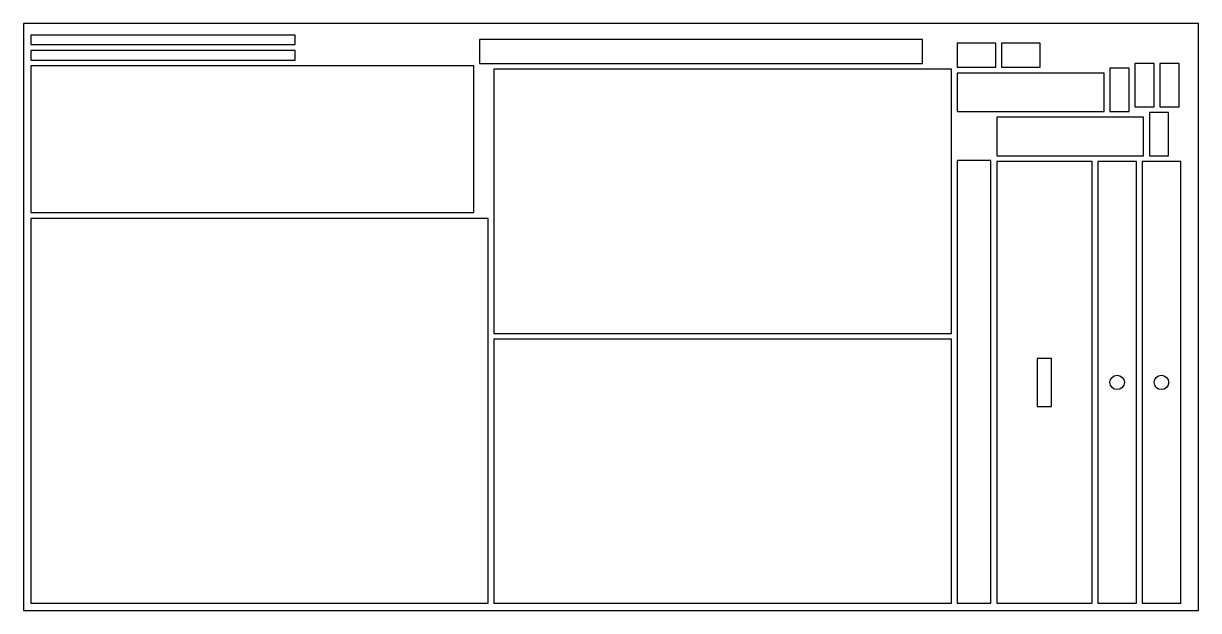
# Model space of a CAD drawing. Header units: millimetres. Extents: x 0 to 2440, y 0 to 1220.
import ezdxf

# ---------------------------------------------------------------- set-up
doc = ezdxf.new("R2010")
doc.units = ezdxf.units.MM

msp = doc.modelspace()

# ---------------------------------------------------------------- linework, layer by layer
at = {"layer": 'CUT'}
for p, q in [((564, 1196), (15, 1196)), ((15, 1196), (15, 1176)), ((564, 1176), (564, 1196)), ((15, 1176), (564, 1176)), ((1867, 1187), (947, 1187)), ((947, 1187), (947, 1137)), ((1867, 1137), (1867, 1187)), ((2019, 1179), (1939, 1179)), ((1939, 1179), (1939, 1129)), ((2019, 1129), (2019, 1179)), ((2111, 1179), (2031, 1179)), ((2031, 1179), (2031, 1129)), ((2111, 1129), (2111, 1179)), ((564, 1164), (15, 1164)), ((15, 1164), (15, 1144)), ((564, 1144), (564, 1164)), ((15, 1144), (564, 1144)), ((935, 1132), (15, 1132)), ((15, 1132), (15, 827)), ((935, 827), (935, 1132)), ((947, 1137), (1867, 1137)), ((1927, 1125), (977, 1125)), ((977, 1125), (977, 576)), ((1927, 576), (1927, 1125)), ((1939, 1129), (2019, 1129)), ((2031, 1129), (2111, 1129)), ((2296, 1127), (2256, 1127)), ((2256, 1127), (2256, 1037)), ((2296, 1037), (2296, 1127)), ((2348, 1137), (2308, 1137)), ((2308, 1137), (2308, 1047)), ((2348, 1047), (2348, 1137)), ((2400, 1137), (2360, 1137)), ((2360, 1137), (2360, 1047)), ((2400, 1047), (2400, 1137)), ((2244, 1117), (1939, 1117)), ((1939, 1117), (1939, 1037)), ((2244, 1037), (2244, 1117)), ((1939, 1037), (2244, 1037)), ((2326, 1025), (2021, 1025)), ((2021, 1025), (2021, 945)), ((2256, 1037), (2296, 1037)), ((2308, 1047), (2348, 1047)), ((2326, 945), (2326, 1025)), ((2378, 1035), (2338, 1035)), ((2338, 1035), (2338, 945)), ((2360, 1047), (2400, 1047)), ((2378, 945), (2378, 1035)), ((2009, 935), (1939, 935)), ((1939, 935), (1939, 15)), ((2009, 15), (2009, 935)), ((2021, 945), (2326, 945)), ((2219, 933), (2021, 933)), ((2021, 933), (2021, 15)), ((2219, 15), (2219, 933)), ((2311, 933), (2231, 933)), ((2231, 933), (2231, 15)), ((2311, 15), (2311, 933)), ((2403, 933), (2323, 933)), ((2323, 933), (2323, 15)), ((2338, 945), (2378, 945)), ((2403, 15), (2403, 933)), ((15, 827), (935, 827)), ((965, 815), (15, 815)), ((15, 815), (15, 15)), ((965, 15), (965, 815)), ((977, 576), (1927, 576)), ((1927, 564), (977, 564)), ((977, 564), (977, 15)), ((1927, 15), (1927, 564)), ((2135, 524), (2105, 524)), ((2105, 524), (2105, 424)), ((2135, 424), (2135, 524)), ((2105, 424), (2135, 424)), ((15, 15), (965, 15)), ((977, 15), (1927, 15)), ((1939, 15), (2009, 15)), ((2021, 15), (2219, 15)), ((2231, 15), (2311, 15)), ((2323, 15), (2403, 15))]:
    msp.add_line(p, q, dxfattribs=at)
for centre in [(2271, 474), (2363, 474)]:
    msp.add_circle(centre, 15, dxfattribs=at)
at = {"layer": 'SHEET'}
for p, q in [((2440, 1220), (0, 1220)), ((0, 1220), (0, 0)), ((2440, 0), (2440, 1220)), ((0, 0), (2440, 0))]:
    msp.add_line(p, q, dxfattribs=at)

doc.saveas('drawing.dxf')
